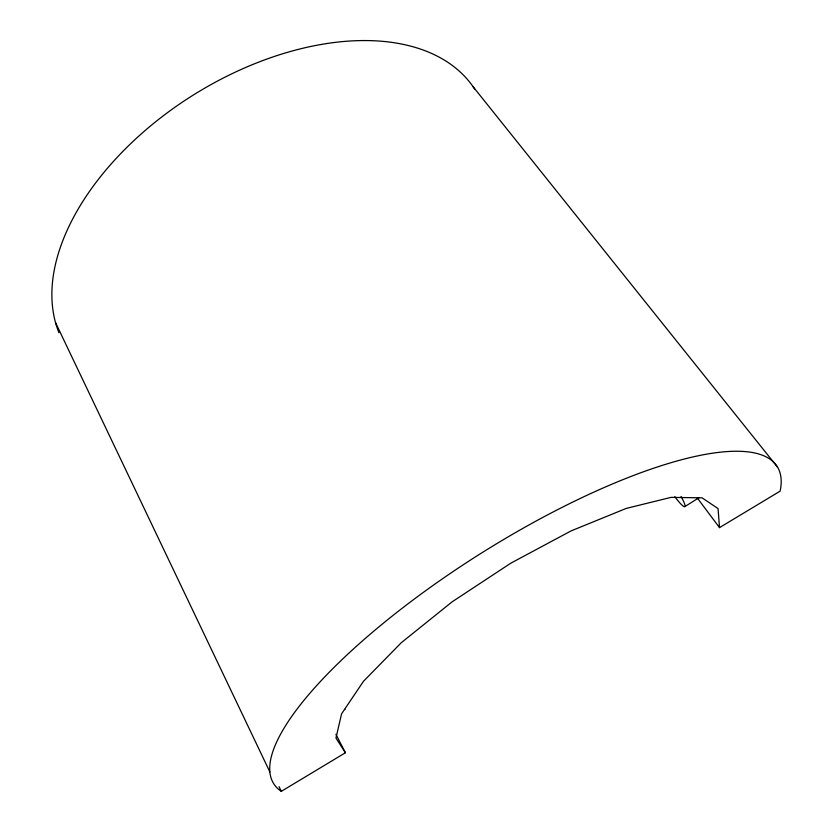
<?xml version="1.0" encoding="UTF-8"?>
<svg xmlns="http://www.w3.org/2000/svg" width="833" height="833" viewBox="0 0 833 833"><rect width="100%" height="100%" fill="white"/><g stroke="black" fill="none" stroke-linecap="round" stroke-linejoin="round"><path stroke-width="1.25" d="M684.872 506.589L699.022 497.686M279.045 786.654L281.283 791.35L345.403 752.761L335.907 734.279M697.377 498.092L719.504 527.622L780.146 491.126A297.506 84.425 -32.2 0 0 498.457 542.616A297.506 84.425 -32.2 0 0 281.283 791.35M473.196 86.851L777.564 467.198M345.403 752.761L335.959 738.048L341.572 713.839L363.521 681.248L401.298 642.701L452.08 601.863L510.816 563.17L571.053 530.923L626.229 508.422L671.013 497.374L702.042 497.832L718.067 508.578L719.504 527.622M344.727 709.341L345.008 709.633M55.509 322.569L269.85 771.91M58.935 332.7A241.518 145.733 -32 0 1 203.137 89.079A241.518 145.733 -32 0 1 474.633 88.975M681.03 496.468A19.68 2.874 56.1 0 1 684.539 506.724A19.68 2.874 56.1 0 1 674.792 496.655"/></g></svg>
